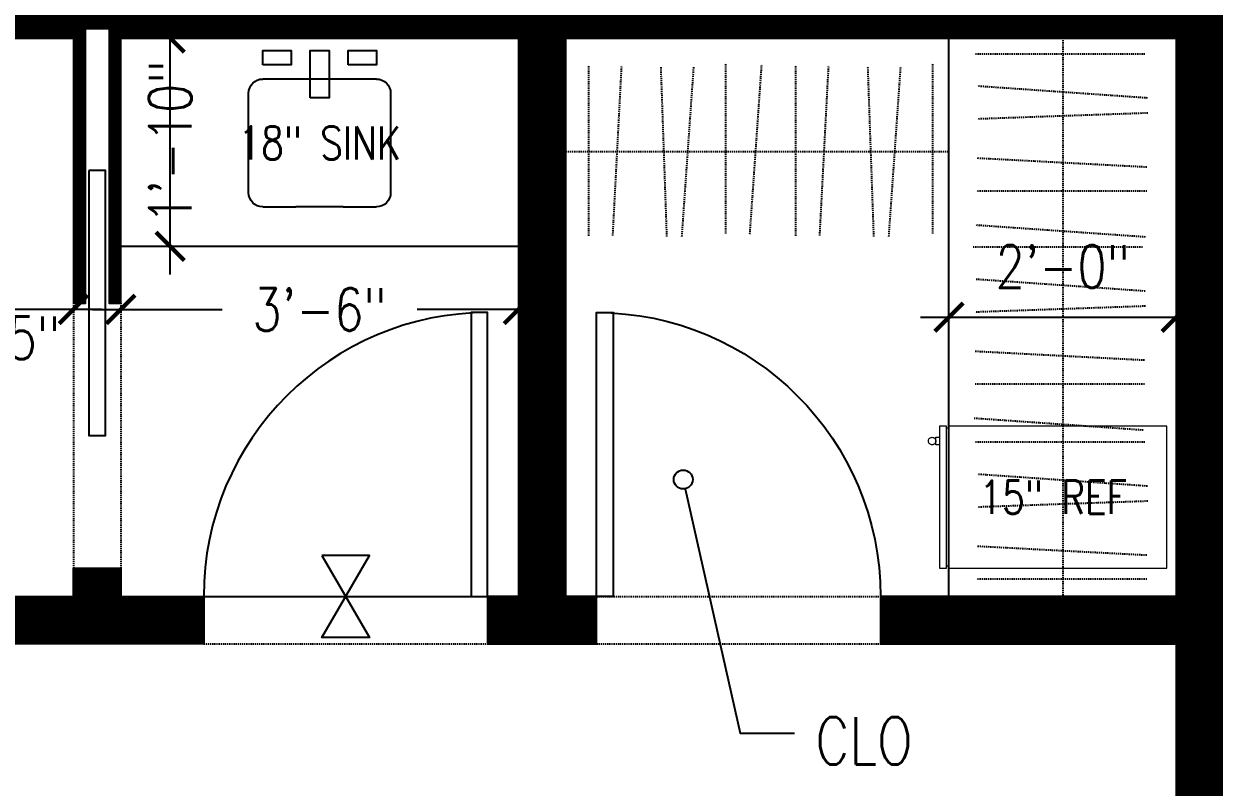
# Model space of a CAD drawing. Header units: inches. Extents: x -1 to 4116, y -71 to 1384.
# Drawn here: x 906.1 to 1031.8, y 493 to 573.6 of the extents above; entities that cross this region are included whole.
import ezdxf

# ---------------------------------------------------------------- set-up
doc = ezdxf.new("R2010")
doc.units = ezdxf.units.IN
doc.header["$MEASUREMENT"] = 0
doc.linetypes.add('HIDDEN2', pattern=[0.1875, 0.125, -0.0625])
doc.layers.get('DEFPOINTS').update_dxf_attribs({"color": 92, "lineweight": 15})
for name, color, linetype in [('A-ANNO', 3, 'Continuous'), ('A-ANNO-ROOMTAG-NEW', 2, 'Continuous'), ('A-APPL-NEWW', 1, 'Continuous'), ('A-CASE-NEW', 2, 'Continuous'), ('A-CASE-OVER', 1, 'HIDDEN2'), ('A-CLNG-HEAD', 1, 'HIDDEN2'), ('A-DIM-CONS', 2, 'Continuous'), ('A-DOOR-NEW', 2, 'Continuous'), ('A-FLOR-SILL', 8, 'Continuous'), ('A-PFIX', 2, 'Continuous'), ('A-WALL-HTCH-F', 252, 'Continuous'), ('A-WALL-NEW', 4, 'Continuous')]:
    doc.layers.add(name, color=color, linetype=linetype)
doc.styles.add('ccTXT', font='ROMANS.shx', dxfattribs={"width": 0.8})
doc.dimstyles.new('DIM48$0', dxfattribs={"dimscale": 48, "dimtxt": 0.09375, "dimasz": 0.0625, "dimexe": 0.0625, "dimexo": 0.0625, "dimgap": 0.0625, "dimtad": 0, "dimdec": 8, "dimrnd": 0.125, "dimzin": 3, "dimdsep": 46, "dimlunit": 4, "dimtxsty": 'ccTXT', "dimblk": 'ARCHTICK', "dimblk1": 'ARCHTICK', "dimblk2": 'ARCHTICK', "dimsah": 1, "dimcen": 0.09375, "dimdle": 0.0625, "dimclrd": 2, "dimclre": 1, "dimclrt": 256, "dimadec": 0, "dimazin": 0, "dimtfac": 0.6, "dimtdec": 4, "dimtix": 1, "dimtmove": 2, "dimatfit": 3, "dimldrblk": 'ARCHTICK', "dimfxl": 1, "dimtvp": 1, "dimfrac": 2, "dimtolj": 1, "dimtzin": 0, "dimarcsym": 0})

# ---------------------------------------------------------------- blocks, each defined once
blk = doc.blocks.new('*U95')
at = {"linetype": 'ByBlock'}
blk.add_lwpolyline([(0, 0), (0, 30), (-1.75, 30), (-1.75, 0)], close=True, dxfattribs=at)
blk.add_arc((0, 0), 30, 90, 180, dxfattribs=at)
blk = doc.blocks.new('*U103')
at = {"color": 0, "linetype": 'ByBlock'}
for points in [[(-6, -0.5), (-6, 1), (-3, 1), (-3, -0.5)], [(-1, -4), (-1, 1), (1, 1), (1, -4)], [(3, -0.5), (3, 1), (6, 1), (6, -0.5)]]:
    blk.add_lwpolyline(points, close=True, dxfattribs=at)
blk = doc.blocks.new('*U105')
at = {"color": 0}
for p, q in [((16.5, 7.5), (6, 7.5)), ((4.5, -2.5), (4.5, 2.5)), ((18, -2.5), (18, 2.5)), ((6, -7.5), (16.5, -7.5))]:
    blk.add_line(p, q, dxfattribs=at)
at = {"color": 0, "linetype": 'ByBlock'}
for p, q in [((4.5, 2.5), (4.5, 6)), ((18, 6), (18, 2.5)), ((4.5, -6), (4.5, -2.5)), ((18, -2.5), (18, -6))]:
    blk.add_line(p, q, dxfattribs=at)
for centre, start, end in [((6, 6), 90, 180), ((16.5, 6), 0, 90), ((6, -6), 180, 270), ((16.5, -6), 270, 0)]:
    blk.add_arc(centre, 1.5, start, end, dxfattribs=at)
blk = doc.blocks.new('*U106')
at = {"linetype": 'ByBlock'}
blk.add_lwpolyline([(0, 0), (-28, 0), (-28, -1.75), (0, -1.75)], close=True, dxfattribs=at)
blk = doc.blocks.new('*U283')
at = {"layer": 'A-FLOR-SILL'}
blk.add_line((-15, 0), (15, 0), dxfattribs=at)
blk.add_lwpolyline([(-2.51, 4.32), (2.51, -4.32), (-2.51, -4.32), (2.51, 4.32)], close=True, dxfattribs=at)
blk = doc.blocks.new('_ArchTick')
at = {"color": 0, "linetype": 'ByBlock', "const_width": 0.15}
blk.add_lwpolyline([(-0.5, -0.5), (0.5, 0.5)], dxfattribs=at)
blk = doc.blocks.new('*D492')
at = {"layer": 'A-DIM-CONS', "color": 1, "lineweight": -2, "transparency": 16777216}
blk.add_line((894.31, 569.12), (894.31, 540.44), dxfattribs=at)
at = {"layer": 'A-DIM-CONS', "color": 2, "lineweight": -2, "transparency": 16777216}
blk.add_line((914.31, 543.44), (891.31, 543.44), dxfattribs=at)
at = {"layer": 'DEFPOINTS', "color": 0, "transparency": 16777216}
for p in [(894.31, 572.12), (894.31, 543.44), (911.31, 543.44)]:
    blk.add_point(p, dxfattribs=at)
at = {"layer": 'A-DIM-CONS', "color": 2, "lineweight": -2, "transparency": 16777216, "xscale": 3, "yscale": 3, "zscale": 3, "rotation": 180}
blk.add_blockref('_ArchTick', (894.31, 543.44), dxfattribs=at)
at = {"layer": 'A-DIM-CONS', "color": 2, "lineweight": -2, "transparency": 16777216, "xscale": 3, "yscale": 3, "zscale": 3}
blk.add_blockref('_ArchTick', (911.31, 543.44), dxfattribs=at)
at = {"layer": 'A-DIM-CONS', "transparency": 16777216, "insert": (902.81, 540.44), "char_height": 4.5, "attachment_point": 5, "style": 'ccTXT'}
blk.add_mtext('\\A1;1\'-5"', dxfattribs=at)
blk = doc.blocks.new('*D516')
at = {"layer": 'A-DIM-CONS', "color": 2, "lineweight": -2, "transparency": 16777216}
blk.add_line((921.53, 547.12), (921.53, 575.12), dxfattribs=at)
at = {"layer": 'DEFPOINTS', "color": 0, "transparency": 16777216}
for p in [(921.53, 572.12), (921.53, 572.12), (921.53, 550.12)]:
    blk.add_point(p, dxfattribs=at)
at = {"layer": 'A-DIM-CONS', "color": 2, "lineweight": -2, "transparency": 16777216, "xscale": 3, "yscale": 3, "zscale": 3}
for p, rotation in [((921.53, 572.12), 90), ((921.53, 550.12), 270)]:
    blk.add_blockref('_ArchTick', p, dxfattribs=dict(at, rotation=rotation))
at = {"layer": 'A-DIM-CONS', "transparency": 16777216, "insert": (921.53, 561.12), "char_height": 4.5, "attachment_point": 5, "rotation": 90, "style": 'ccTXT'}
blk.add_mtext('\\A1;1\'-10"', dxfattribs=at)
blk = doc.blocks.new('*D517')
at = {"layer": 'A-DIM-CONS', "color": 2, "lineweight": -2, "transparency": 16777216}
for p, q in [((913.31, 543.44), (927.03, 543.44)), ((961.31, 543.44), (947.6, 543.44))]:
    blk.add_line(p, q, dxfattribs=at)
at = {"layer": 'A-DIM-CONS', "color": 1, "lineweight": -2, "transparency": 16777216}
blk.add_line((958.31, 543.19), (958.31, 540.44), dxfattribs=at)
at = {"layer": 'DEFPOINTS', "color": 0, "transparency": 16777216}
for p in [(958.31, 546.19), (916.31, 543.44), (958.31, 543.44)]:
    blk.add_point(p, dxfattribs=at)
at = {"layer": 'A-DIM-CONS', "color": 2, "lineweight": -2, "transparency": 16777216, "xscale": 3, "yscale": 3, "zscale": 3, "rotation": 180}
blk.add_blockref('_ArchTick', (916.31, 543.44), dxfattribs=at)
at = {"layer": 'A-DIM-CONS', "color": 2, "lineweight": -2, "transparency": 16777216, "xscale": 3, "yscale": 3, "zscale": 3}
blk.add_blockref('_ArchTick', (958.31, 543.44), dxfattribs=at)
at = {"layer": 'A-DIM-CONS', "transparency": 16777216, "insert": (937.31, 543.44), "char_height": 4.5, "attachment_point": 5, "style": 'ccTXT'}
blk.add_mtext('\\A1;3\'-6"', dxfattribs=at)
blk = doc.blocks.new('*D518')
at = {"layer": 'A-DIM-CONS', "color": 2, "lineweight": -2, "transparency": 16777216}
blk.add_line((1000.8, 542.62), (1030.81, 542.62), dxfattribs=at)
at = {"layer": 'A-DIM-CONS', "color": 1, "lineweight": -2, "transparency": 16777216}
blk.add_line((1003.8, 539.62), (1003.8, 539.62), dxfattribs=at)
at = {"layer": 'DEFPOINTS', "color": 0, "transparency": 16777216}
for p in [(1003.8, 542.62), (1027.81, 542.62), (1027.81, 542.62)]:
    blk.add_point(p, dxfattribs=at)
at = {"layer": 'A-DIM-CONS', "color": 2, "lineweight": -2, "transparency": 16777216, "xscale": 3, "yscale": 3, "zscale": 3, "rotation": 180}
blk.add_blockref('_ArchTick', (1003.8, 542.62), dxfattribs=at)
at = {"layer": 'A-DIM-CONS', "color": 2, "lineweight": -2, "transparency": 16777216, "xscale": 3, "yscale": 3, "zscale": 3}
blk.add_blockref('_ArchTick', (1027.81, 542.62), dxfattribs=at)
at = {"layer": 'A-DIM-CONS', "transparency": 16777216, "insert": (1015.81, 547.97), "char_height": 4.5, "attachment_point": 5, "style": 'ccTXT'}
blk.add_mtext('\\A1;2\'-0"', dxfattribs=at)

msp = doc.modelspace()

# ---------------------------------------------------------------- hatches: boundary and pattern name
at = {"layer": 'A-WALL-HTCH-F'}
h = msp.add_hatch(dxfattribs=at)
h.set_pattern_fill('ANSI31', color=256)
h.set_pattern_definition([(45, (344.39756, 69.81976), (-0.088388348, 0.088388348), [])])
h.paths.add_polyline_path([(868.06377117, 1221.86544828), (844.06377117, 1221.86544828), (844.06377117, 1197.86544828), (868.06377117, 1197.86544828)])
h.paths.add_polyline_path([(864.56377117, 1201.36544828), (847.56377117, 1201.36544828), (847.56377117, 1218.36544828), (864.56377117, 1218.36544828)], flags=16)
h.paths.add_polyline_path([(1028.06377117, 1221.86544828), (1004.06377117, 1221.86544828), (1004.06377117, 1197.86544828), (1028.06377117, 1197.86544828)])
h.paths.add_polyline_path([(1007.56377117, 1218.36544828), (1024.56377117, 1218.36544828), (1024.56377117, 1201.36544828), (1007.56377117, 1201.36544828)], flags=16)
h.paths.add_polyline_path([(1188.06377117, 1221.86544828), (1164.06377117, 1221.86544828), (1164.06377117, 1197.86544828), (1188.06377117, 1197.86544828)])
h.paths.add_polyline_path([(1167.56377117, 1218.36544828), (1184.56377117, 1218.36544828), (1184.56377117, 1201.36544828), (1167.56377117, 1201.36544828)], flags=16)
h.paths.add_polyline_path([(1044.06377117, 273.86544828), (1020.06377117, 273.86544828), (1020.06377117, 249.86544828), (1044.06377117, 249.86544828)])
h.paths.add_polyline_path([(1040.56377117, 253.36544828), (1023.56377117, 253.36544828), (1023.56377117, 270.36544828), (1040.56377117, 270.36544828)], flags=16)
h.paths.add_polyline_path([(1163.31377117, 273.86544828), (1152.06377117, 273.86544828), (1152.06377117, 249.86544828), (1163.31377117, 249.86544828), (1163.31377117, 253.36544828), (1155.56377117, 253.36544828), (1155.56377117, 270.36544828), (1163.31377117, 270.36544828)])
h.paths.add_polyline_path([(856.06377117, 326.11544828), (836.31377117, 326.11544828), (836.31377117, 350.07893897), (831.31377117, 350.07893897), (831.31377117, 321.11544828), (856.06377117, 321.11544828)])
h.paths.add_polyline_path([(908.06377117, 326.11544828), (904.06377117, 326.11544828), (904.06377117, 321.11544828), (908.06377117, 321.11544828)])
h.paths.add_polyline_path([(960.06377117, 326.11544828), (956.06377117, 326.11544828), (956.06377117, 321.11544828), (960.06377117, 321.11544828)])
h.paths.add_polyline_path([(836.31377117, 460.1519576), (831.31377117, 460.1519576), (831.31377117, 374.07893897), (836.31377117, 374.07893897)])
h.paths.add_polyline_path([(1212.56377117, 504.36544828), (1167.56377117, 504.36544828), (1167.56377117, 504.86544828), (1164.06377117, 504.86544828), (1164.06377117, 501.36544828), (1166.06377117, 501.36544828), (1166.06377117, 503.63852295), (1167.56377117, 503.63852295), (1167.56377117, 501.36544828), (1204.56377117, 501.36544828), (1204.56377117, 500.86544828), (1208.06377117, 500.86544828), (1208.06377117, 501.36544828), (1212.56377117, 501.36544828)], flags=17)
h.paths.add_polyline_path([(1212.56377117, 504.86544828), (1204.56377117, 504.86544828), (1186.06377117, 504.86544828), (1186.06377117, 504.36544828), (1212.56377117, 504.36544828)], flags=16)
edge = h.paths.add_edge_path(flags=17)
edge.add_line((1212.56488726, 505.11544828), (1186.06377117, 505.11544828))
edge.add_line((1186.06377117, 505.11544828), (1186.06377117, 504.86544828))
edge.add_line((1186.06377117, 504.86544828), (1204.56377117, 504.86544828))
edge.add_line((1204.56377117, 504.86544828), (1212.56377117, 504.86544828))
edge.add_arc((1240.56377117, 504.86544828), 28, 179.4884237428, 180, ccw=False)
h.paths.add_polyline_path([(1172.56377117, 681.86544828), (1167.56377117, 681.86544828), (1167.56377117, 704.36544828), (1172.56377117, 704.36544828)], flags=16)
h.paths.add_polyline_path([(1208.06377117, 500.86544828), (1204.56377117, 500.86544828), (1204.56377117, 500.11544828), (1208.06377117, 500.11544828)], flags=17)
h.paths.add_polyline_path([(1172.81377117, 495.86544828), (1172.06377117, 495.86544828), (1172.06377117, 486.86544828), (1172.81377117, 486.86544828)], flags=17)
h.paths.add_polyline_path([(1172.81377117, 500.11544828), (1204.56377117, 500.11544828), (1204.56377117, 500.86544828), (1172.06377117, 500.86544828), (1172.06377117, 495.86544828), (1172.81377117, 495.86544828)], flags=16)
h.paths.add_polyline_path([(1172.06377117, 486.86544828), (1167.56377117, 486.86544828), (1167.56377117, 478.86544828), (1172.06377117, 478.86544828)], flags=17)
h.paths.add_polyline_path([(1172.81377117, 486.86544828), (1172.06377117, 486.86544828), (1172.06377117, 482.86544828), (1172.81377117, 482.86544828)], flags=17)
h.paths.add_polyline_path([(1172.81377117, 482.86544828), (1172.06377117, 482.86544828), (1172.06377117, 478.86544828), (1172.81377117, 478.86544828)], flags=17)
h.paths.add_polyline_path([(1167.56377117, 501.36544828), (1166.06377117, 501.36544828), (1166.06377117, 478.86544828), (1167.56377117, 478.86544828)], flags=17)
h.paths.add_polyline_path([(1166.06377117, 486.86544828), (1164.06377117, 486.86544828), (1164.06377117, 478.86544828), (1166.06377117, 478.86544828)], flags=17)
h.paths.add_polyline_path([(1164.06377117, 504.36544828), (1163.31377117, 504.36544828), (1163.31377117, 478.86544828), (1164.06377117, 478.86544828)], flags=17)
h.paths.add_polyline_path([(1166.06377117, 495.86544828), (1164.06377117, 495.86544828), (1164.06377117, 486.86544828), (1166.06377117, 486.86544828)], flags=17)
h.paths.add_polyline_path([(1166.06377117, 501.36544828), (1164.06377117, 501.36544828), (1164.06377117, 495.86544828), (1166.06377117, 495.86544828)], flags=17)
h.paths.add_polyline_path([(1172.06377117, 500.86544828), (1204.56377117, 500.86544828), (1204.56377117, 501.36544828), (1167.56377117, 501.36544828), (1167.56377117, 495.86544828), (1172.06377117, 495.86544828)], flags=17)
h.paths.add_polyline_path([(1172.06377117, 495.86544828), (1167.56377117, 495.86544828), (1167.56377117, 486.86544828), (1172.06377117, 486.86544828)], flags=17)
h.paths.add_polyline_path([(1167.56377117, 503.63852295), (1166.06377117, 503.63852295), (1166.06377117, 501.36544828), (1167.56377117, 501.36544828)], flags=16)
h.paths.add_polyline_path([(1168.31377117, 554.11544828), (1190.31377117, 554.11544828), (1190.31377117, 580.36544828), (1185.31377117, 580.36544828), (1185.31377117, 559.11544828), (1163.31377117, 559.11544828), (1163.31377117, 506.36544828), (1164.06377117, 506.36544828), (1164.06377117, 504.86544828), (1175.06377117, 504.86544828), (1175.06377117, 505.11544828), (1168.31377117, 505.11544828)], flags=17)
h.paths.add_polyline_path([(1164.06377117, 504.86544828), (1164.06377117, 506.36544828), (1163.31377117, 506.36544828), (1163.31377117, 504.36544828), (1164.06377117, 504.36544828)], flags=17)
h.paths.add_polyline_path([(1175.06377117, 504.86544828), (1167.56377117, 504.86544828), (1167.56377117, 504.36544828), (1175.06377117, 504.36544828)], flags=16)
h.paths.add_polyline_path([(1186.06377117, 504.86544828), (1175.06377117, 504.86544828), (1175.06377117, 504.36544828), (1186.06377117, 504.36544828)], flags=16)
h.paths.add_polyline_path([(1186.06377117, 505.11544828), (1175.06377117, 505.11544828), (1175.06377117, 504.86544828), (1186.06377117, 504.86544828)], flags=16)
h.paths.add_polyline_path([(1168.31377117, 418.1169859), (1168.31377117, 444.36544828), (1172.81914228, 444.36544828), (1172.81914228, 423.11544828), (1209.06377117, 423.11544828), (1209.06377117, 418.1169859)])
h.paths.add_polyline_path([(1253.06914228, 423.1169859), (1241.06377117, 423.1169859), (1241.06377117, 418.11544828), (1253.06914228, 418.11544828)])
h.paths.add_polyline_path([(1244.31377117, 398.11544828), (1249.31377117, 398.11544828), (1249.31377117, 394.1169859), (1288.81377117, 394.1169859), (1288.81377117, 398.11544828), (1293.81913633, 398.11536314), (1293.82618755, 360.6163898), (1288.8191421, 360.6163898), (1288.8191421, 389.1169859), (1244.31377117, 389.1169859)])
h.paths.add_polyline_path([(1288.81914228, 436.11544828), (1288.81914228, 423.1169859), (1285.06914228, 423.1169859), (1285.06914228, 418.1169859), (1288.81377117, 418.1169859), (1288.81377117, 403.11544828), (1293.81914228, 403.11544816), (1293.81914109, 436.11544828)])
h.paths.add_polyline_path([(1288.81914228, 441.11544828), (1288.81914228, 445.61544828), (1293.81377117, 445.61544828), (1293.81377117, 441.11544828)])
h.paths.add_polyline_path([(1336.31377117, 441.11544828), (1368.31377117, 441.11544828), (1368.31377117, 436.11544828), (1365.81377117, 436.11544828), (1365.81377117, 398.11544828), (1357.31377117, 398.11544828), (1357.31377117, 403.11544828), (1360.81377117, 403.11544828), (1360.81377117, 436.11544828), (1336.31377117, 436.11544828)])
h.paths.add_polyline_path([(1168.31377099, 325.11792741), (1288.8191421, 325.11792741), (1288.8191421, 328.6163898), (1293.81795388, 328.61630476), (1293.81795388, 319.11792741), (1168.31377099, 319.11792741)])
h.paths.add_polyline_path([(1483.81377117, 460.36544828), (1488.81377117, 460.36544828), (1488.81377117, 470.61544828), (1483.81377117, 470.61544828)])
h.paths.add_polyline_path([(1483.81377117, 561.61544828), (1488.81377117, 561.61544828), (1488.81377117, 603.61544828), (1483.81377117, 603.61544828), (1483.81377117, 577.11544828), (1315.81377117, 577.11544828), (1315.81377117, 677.61544828), (1310.81377117, 677.61544828), (1310.81377117, 571.11544828), (1307.56377117, 571.11544828), (1307.56377117, 566.11544828), (1315.81377117, 566.11544828), (1315.81377117, 572.11544828), (1483.81377117, 572.11544828), (1483.81377117, 561.61544828), (1488.81377117, 561.61544828)])
h.paths.add_polyline_path([(1308.81377116, 682.61544828), (1308.81377116, 708.61544828), (1370.56377117, 708.61544828), (1370.56377117, 707.36544828), (1339.56377117, 707.36544828), (1339.56377117, 704.86544828), (1370.56377117, 704.86544828), (1370.56377117, 703.61544828), (1315.81377117, 703.61544828), (1315.81377117, 682.61544828), (1311.56377117, 682.61544828), (1311.56377117, 702.11544828), (1311.56377117, 682.61544828)])
h.paths.add_polyline_path([(1483.81377117, 734.36544828), (1483.81377117, 708.61544828), (1429.06377117, 708.61544828), (1429.06377117, 707.36544828), (1459.31377117, 707.36544828), (1459.31377117, 704.86544828), (1429.06377117, 704.86544828), (1429.06377117, 703.61544828), (1483.81377117, 703.61544828), (1483.81377117, 681.86544828), (1488.81377117, 681.86544828), (1488.81377117, 734.36544828)])
h.paths.add_polyline_path([(1483.81377117, 830.36544828), (1483.81377117, 782.36544828), (1488.81377117, 782.36544828), (1488.81377117, 811.61544828), (1506.81377117, 811.61544828), (1506.81377117, 897.11544828), (1488.81377117, 897.11544828), (1488.81377117, 926.36544828), (1483.81377117, 926.36544828), (1483.81377117, 878.36544828), (1488.06377117, 878.36544828), (1488.06377117, 892.86544828), (1502.56377117, 892.86544828), (1502.56377117, 815.86544828), (1488.06377117, 815.86544828), (1488.06377117, 830.36544828)])
h.paths.add_polyline_path([(1398.06377117, 1001.61544828), (1398.06377117, 1006.61544828), (1488.81377117, 1006.61544828), (1488.81377117, 974.36544828), (1483.81377117, 974.36544828), (1483.81377117, 1001.61544828), (1414.06377117, 1001.61544828)])
h.paths.add_polyline_path([(1172.06377117, 1006.61544828), (1254.06377117, 1006.61544828), (1254.06377117, 1001.61544828), (1172.06377117, 1001.61544828)])
h.paths.add_polyline_path([(1012.06377117, 1006.61544828), (1028.06377117, 1006.61544828), (1028.06377117, 1001.61544828), (1012.06377117, 1001.61544828)])
h.paths.add_polyline_path([(868.06377117, 1006.61544828), (868.06377117, 1001.61544828), (836.31377117, 1001.61544828), (836.31377117, 915.86544828), (831.31377117, 915.86544828), (831.31377117, 1006.61544828)])
h.paths.add_polyline_path([(831.31377117, 879.86544828), (836.31377117, 879.86544828), (836.31377117, 804.36544828), (831.31377117, 804.36544828)])
h.paths.add_polyline_path([(831.31377117, 768.36544828), (831.31377117, 671.36544828), (836.31377117, 671.36544828), (836.31377117, 677.61544828), (867.56377117, 677.61544828), (867.56377117, 678.86544828), (835.31377117, 678.86544828), (835.31377117, 681.36544828), (867.56377117, 681.36544828), (867.56377117, 682.61544828), (836.31377117, 682.61544828), (836.31377117, 768.36544828)])
h.paths.add_polyline_path([(899.56377117, 682.61544828), (976.06377117, 682.61544828), (976.06377117, 677.61544828), (976.31377117, 677.61544828), (976.31377117, 647.36544828), (971.31377117, 647.36544828), (971.31377117, 677.61544828), (899.56377117, 677.61544828)])
h.paths.add_polyline_path([(1027.81377117, 508.11544828), (1027.81377117, 443.11544828), (1032.81377117, 443.11544828), (1032.81377117, 669.11544828), (1038.81377117, 669.11544828), (1038.81377117, 677.61544828), (1034.56377117, 677.61544828), (1034.56377117, 673.36544828), (1032.06377117, 673.36544828), (1032.06377117, 677.61544828), (1027.81377117, 677.61544828), (1027.81377117, 577.11544828), (976.31377117, 577.11544828), (976.31377117, 605.36544828), (971.31377117, 605.36544828), (971.31377117, 577.11544828), (836.31377117, 577.11544828), (836.31377117, 639.36544828), (831.31377117, 639.36544828), (831.31377117, 560.61544828), (836.31377117, 560.61544828), (836.31377117, 572.11544828), (911.31377117, 572.11544828), (911.31377117, 544.11544828), (912.56377117, 544.11544828), (912.56377117, 573.11544828), (915.06377117, 573.11544828), (915.06377117, 544.11544828), (916.31377117, 544.11544828), (916.31377117, 572.11544828), (958.31377117, 572.11544828), (958.31377117, 513.11544828), (955.06377117, 513.11544828), (955.06377117, 508.11544828), (966.56377117, 508.11544828), (966.56377117, 513.11544828), (963.31377117, 513.11544828), (963.31377117, 572.11544828), (1027.81377117, 572.11544828), (1027.81377117, 513.11544828), (996.56377117, 513.11544828), (996.56377117, 508.11544828)])
h.paths.add_polyline_path([(916.31377117, 513.11544828), (925.06377117, 513.11544828), (925.06377117, 508.11544828), (836.31377117, 508.11544828), (836.31377117, 484.1519576), (831.31377117, 484.1519576), (831.31377117, 524.61544828), (836.31377117, 524.61544828), (836.31377117, 513.11544828), (911.31377117, 513.11544828), (911.31377117, 516.11544828), (916.31377117, 516.11544828)], flags=17)
h.paths.add_polyline_path([(1027.81377117, 326.11544828), (1027.81377117, 345.86544828), (1032.81377117, 345.86544828), (1032.81377117, 350.11544828), (1074.06377117, 350.11544828), (1074.06377117, 345.11544828), (1032.81377117, 345.11544828), (1032.81377117, 321.11544828), (1008.06377117, 321.11544828), (1008.06377117, 326.11544828)])
h.paths.add_polyline_path([(1122.06377117, 350.11544828), (1163.31377117, 350.11544828), (1163.31377117, 345.11544828), (1122.06377117, 345.11544828)])
h.paths.add_polyline_path([(1032.81377117, 682.61544828), (1032.81377117, 708.61544828), (1019.31377117, 708.61544828), (1019.31377117, 682.61544828), (1023.56377117, 682.61544828), (1023.56377117, 703.61544828), (1028.56377117, 703.61544828), (1028.56377117, 682.61544828)])
h.paths.add_polyline_path([(1027.81377119, 383.11544828), (1032.81377117, 383.11544828), (1032.81377117, 353.36544828), (1027.81377119, 353.36544828)])
h.paths.add_polyline_path([(1164.06377117, 673.36544828), (1161.56377117, 673.36544828), (1161.56377117, 678.36544828), (1164.06377117, 678.36544828)], flags=16)
edge = h.paths.add_edge_path()
edge.add_line((1293.81377117, 505.11544828), (1272.81377117, 505.11544828))
edge.add_line((1272.81377117, 505.11544828), (1272.81377117, 511.61544828))
edge.add_line((1272.81377117, 511.61544828), (1267.81377117, 511.61544828))
edge.add_line((1267.81377117, 511.61544828), (1267.81377117, 505.11544828))
edge.add_line((1267.81377117, 505.11544828), (1244.31377117, 505.11544828))
edge.add_line((1244.31377117, 505.11544828), (1244.31377117, 566.11544828))
edge.add_line((1244.31377117, 566.11544828), (1267.81377117, 566.11544828))
edge.add_line((1267.81377117, 566.11544828), (1267.81377117, 559.61544828))
edge.add_line((1267.81377117, 559.61544828), (1272.81377117, 559.61544828))
edge.add_line((1272.81377117, 559.61544828), (1272.81377117, 566.11544828))
edge.add_line((1272.81377117, 566.11544828), (1277.56377117, 566.11544828))
edge.add_line((1277.56377117, 566.11544828), (1277.56377117, 571.11544828))
edge.add_line((1277.56377117, 571.11544828), (1244.31377117, 571.11544828))
edge.add_line((1244.31377117, 571.11544828), (1244.31377117, 677.61544828))
edge.add_line((1244.31377117, 677.61544828), (1243.06377117, 677.61544828))
edge.add_line((1243.06377117, 677.61544828), (1243.06377117, 682.61544828))
edge.add_line((1243.06377117, 682.61544828), (1176.81377117, 682.61544828))
edge.add_line((1176.81377117, 682.61544828), (1176.81377117, 708.61544828))
edge.add_line((1176.81377117, 708.61544828), (1163.31377117, 708.61544828))
edge.add_line((1163.31377117, 708.61544828), (1163.31377117, 682.61544828))
edge.add_line((1163.31377117, 682.61544828), (1157.31377117, 682.61544828))
edge.add_line((1157.31377117, 682.61544828), (1157.31377117, 669.11544828))
edge.add_line((1157.31377117, 669.11544828), (1163.31377117, 669.11544828))
edge.add_line((1163.31377117, 669.11544828), (1163.31377117, 665.86544828))
edge.add_line((1163.31377117, 665.86544828), (1168.31377117, 665.86544828))
edge.add_line((1168.31377117, 665.86544828), (1168.31377117, 677.61544828))
edge.add_line((1168.31377117, 677.61544828), (1239.31377117, 677.61544828))
edge.add_line((1239.31377117, 677.61544828), (1239.31377117, 618.61544828))
edge.add_line((1239.31377117, 618.61544828), (1190.31377117, 618.61544828))
edge.add_line((1190.31377117, 618.61544828), (1190.31377117, 628.61544828))
edge.add_line((1190.31377117, 628.61544828), (1168.31377117, 628.61544828))
edge.add_line((1168.31377117, 628.61544828), (1168.31377117, 635.86544828))
edge.add_line((1168.31377117, 635.86544828), (1163.31377117, 635.86544828))
edge.add_line((1163.31377117, 635.86544828), (1163.31377117, 623.61544828))
edge.add_line((1163.31377117, 623.61544828), (1185.31377117, 623.61544828))
edge.add_line((1185.31377117, 623.61544828), (1185.31377117, 610.36544828))
edge.add_line((1185.31377117, 610.36544828), (1190.31377117, 610.36544828))
edge.add_line((1190.31377117, 610.36544828), (1190.31377117, 613.61544828))
edge.add_line((1190.31377117, 613.61544828), (1239.31377117, 613.61544828))
edge.add_line((1239.31377117, 613.61544828), (1239.31377117, 505.11544828))
edge.add_line((1239.31377117, 505.11544828), (1212.56488726, 505.11544828))
edge.add_arc((1240.56377117, 504.86544828), 28.00000001, 179.4884237429, 179.9999999999)
edge.add_line((1212.56377117, 504.86544828), (1212.56377117, 501.36544828))
edge.add_line((1212.56377117, 501.36544828), (1208.06377117, 501.36544828))
edge.add_line((1208.06377117, 501.36544828), (1208.06377117, 500.11544828))
edge.add_line((1208.06377117, 500.11544828), (1288.81377117, 500.11544828))
edge.add_line((1288.81377117, 500.11544828), (1288.81377117, 477.61544828))
edge.add_line((1288.81377117, 477.61544828), (1293.81377117, 477.61544828))
edge.add_line((1293.81377117, 477.61544828), (1293.81377117, 505.11544828))

# ---------------------------------------------------------------- linework, layer by layer
at = {"layer": 'A-ANNO-ROOMTAG-NEW', "elevation": 0.27330226}
msp.add_lwpolyline([(975.94293566, 524.49965778), (981.7502509, 498.67112085), (987.48442483, 498.67112085)], dxfattribs=at)
at = {"layer": 'A-ANNO-ROOMTAG-NEW'}
msp.add_circle((975.72357108, 525.47530074, 0.27330226), 1, dxfattribs=at)
at = {"layer": 'A-APPL-NEWW', "linetype": 'Continuous', "lineweight": 20}
for p, q in [((1002.79802313, 531.11738881, 0.27330226), (1002.79802313, 516.11738881, 0.27330226)), ((1003.54605463, 531.11738881, 0.27330226), (1002.79802313, 531.11738881, 0.27330226)), ((1003.54605463, 516.11738881, 0.27330226), (1003.54605463, 531.11738881, 0.27330226)), ((1003.54605463, 530.92053841, 0.27330226), (1003.74290502, 530.92053841, 0.27330226)), ((1026.81377117, 531.11738881, 0.27330226), (1003.74290502, 531.11738881, 0.27330226)), ((1003.74290502, 531.11738881, 0.27330226), (1003.74290502, 516.11738881, 0.27330226)), ((1026.81377117, 516.11738881, 0.27330226), (1026.81377117, 531.11738881, 0.27330226)), ((1001.61692077, 529.54258566, 0.27330226), (1001.62290197, 529.61095108, 0.27330226)), ((1001.62290197, 529.47422023, 0.27330226), (1001.61692077, 529.54258566, 0.27330226)), ((1001.62290197, 529.61095108, 0.27330226), (1001.64066383, 529.67723926, 0.27330226)), ((1001.64066383, 529.40793206, 0.27330226), (1001.62290197, 529.47422023, 0.27330226)), ((1001.64066383, 529.67723926, 0.27330226), (1001.66966668, 529.73943605, 0.27330226)), ((1001.66966668, 529.34573526, 0.27330226), (1001.64066383, 529.40793206, 0.27330226)), ((1001.66966668, 529.73943605, 0.27330226), (1001.70902926, 529.79565165, 0.27330226)), ((1001.70902926, 529.79565165, 0.27330226), (1001.75755557, 529.84417796, 0.27330226)), ((1001.75755557, 529.84417796, 0.27330226), (1001.81377117, 529.88354054, 0.27330226)), ((1001.81377117, 529.88354054, 0.27330226), (1001.87596796, 529.91254338, 0.27330226)), ((1001.87596796, 529.91254338, 0.27330226), (1001.94225613, 529.93030525, 0.27330226)), ((1001.94225613, 529.93030525, 0.27330226), (1002.01062156, 529.93628645, 0.27330226)), ((1002.01062156, 529.93628645, 0.27330226), (1002.07898698, 529.93030525, 0.27330226)), ((1002.07898698, 529.93030525, 0.27330226), (1002.14527516, 529.91254338, 0.27330226)), ((1002.14527516, 529.91254338, 0.27330226), (1002.20747195, 529.88354054, 0.27330226)), ((1002.20747195, 529.88354054, 0.27330226), (1002.26368755, 529.84417796, 0.27330226)), ((1002.26368755, 529.84417796, 0.27330226), (1002.31221386, 529.79565165, 0.27330226)), ((1002.31221386, 529.79565165, 0.27330226), (1002.35157644, 529.73943605, 0.27330226)), ((1002.35157644, 529.73943605, 0.27330226), (1002.38057928, 529.67723926, 0.27330226)), ((1002.38057928, 529.40793206, 0.27330226), (1002.35157644, 529.34573526, 0.27330226)), ((1002.38057928, 529.67723926, 0.27330226), (1002.39834115, 529.61095108, 0.27330226)), ((1002.39834115, 529.47422023, 0.27330226), (1002.38057928, 529.40793206, 0.27330226)), ((1002.39834115, 529.61095108, 0.27330226), (1002.40432235, 529.54258566, 0.27330226)), ((1002.40432235, 529.54258566, 0.27330226), (1002.39834115, 529.47422023, 0.27330226)), ((1002.40432235, 529.14888487, 0.27330226), (1002.40432235, 529.93628645, 0.27330226)), ((1002.40432235, 529.93628645, 0.27330226), (1002.79802313, 529.93628645, 0.27330226)), ((1001.70902926, 529.28951967, 0.27330226), (1001.66966668, 529.34573526, 0.27330226)), ((1001.75755557, 529.24099336, 0.27330226), (1001.70902926, 529.28951967, 0.27330226)), ((1001.81377117, 529.20163078, 0.27330226), (1001.75755557, 529.24099336, 0.27330226)), ((1001.87596796, 529.17262793, 0.27330226), (1001.81377117, 529.20163078, 0.27330226)), ((1001.94225613, 529.15486607, 0.27330226), (1001.87596796, 529.17262793, 0.27330226)), ((1002.01062156, 529.14888487, 0.27330226), (1001.94225613, 529.15486607, 0.27330226)), ((1002.07898698, 529.15486607, 0.27330226), (1002.01062156, 529.14888487, 0.27330226)), ((1002.14527516, 529.17262793, 0.27330226), (1002.07898698, 529.15486607, 0.27330226)), ((1002.20747195, 529.20163078, 0.27330226), (1002.14527516, 529.17262793, 0.27330226)), ((1002.26368755, 529.24099336, 0.27330226), (1002.20747195, 529.20163078, 0.27330226)), ((1002.31221386, 529.28951967, 0.27330226), (1002.26368755, 529.24099336, 0.27330226)), ((1002.35157644, 529.34573526, 0.27330226), (1002.31221386, 529.28951967, 0.27330226)), ((1002.79802313, 529.14888487, 0.27330226), (1002.40432235, 529.14888487, 0.27330226)), ((1002.79802313, 516.11738881, 0.27330226), (1003.54605463, 516.11738881, 0.27330226)), ((1003.74290502, 516.3142392, 0.27330226), (1003.54605463, 516.3142392, 0.27330226)), ((1003.74290502, 516.11738881, 0.27330226), (1026.81377117, 516.11738881, 0.27330226))]:
    msp.add_line(p, q, dxfattribs=at)
at = {"layer": 'A-CASE-NEW'}
for p, q in [((1003.79704461, 513.11635305, 0.27330226), (1003.79704461, 572.11840447, 0.27330226)), ((916.31377117, 550.11544828, 0.27330226), (958.31377117, 550.11544828, 0.27330226))]:
    msp.add_line(p, q, dxfattribs=at)
at = {"layer": 'A-CASE-OVER'}
for p, q in [((1015.81377117, 572.11544828, 0.27330226), (1015.81377117, 513.1173888, 0.27330226)), ((1024.48382234, 570.40885189, 0.27330226), (1006.48382234, 570.40885189, 0.27330226)), ((965.76032086, 551.22966347, 0.27330226), (965.76032086, 569.22966347, 0.27330226)), ((968.28929725, 551.24199766, 0.27330226), (969.23134446, 569.21732929, 0.27330226)), ((974.0039851, 551.13402162, 0.27330226), (973.37579416, 569.1230565, 0.27330226)), ((975.59105776, 551.16279679, 0.27330226), (976.84667429, 569.1189497, 0.27330226)), ((980.22880307, 551.44835329, 0.27330226), (980.22880307, 569.44835329, 0.27330226)), ((982.76882559, 551.38148661, 0.27330226), (984.02444211, 569.33763952, 0.27330226)), ((987.621966, 551.22966347, 0.27330226), (987.621966, 569.22966347, 0.27330226)), ((990.15094239, 551.24199766, 0.27330226), (991.09298961, 569.21732929, 0.27330226)), ((995.86563025, 551.13402162, 0.27330226), (995.23743931, 569.1230565, 0.27330226)), ((997.45270291, 551.16279679, 0.27330226), (998.70831943, 569.1189497, 0.27330226)), ((1002.09044822, 551.44835329, 0.27330226), (1002.09044822, 569.44835329, 0.27330226)), ((1024.76937884, 565.77110658, 0.27330226), (1006.81322593, 567.02672311, 0.27330226)), ((1024.79815402, 564.18403392, 0.27330226), (1006.80911913, 563.55584298, 0.27330226)), ((963.31377117, 560.11840447, 0.27330226), (1003.79704461, 560.11840447, 0.27330226)), ((1024.69017797, 558.46934607, 0.27330226), (1006.71484635, 559.41139328, 0.27330226)), ((1024.70251216, 555.94036968, 0.27330226), (1006.70251216, 555.94036968, 0.27330226)), ((1024.55068902, 551.08722926, 0.27330226), (1006.59453611, 552.34284579, 0.27330226)), ((1024.24266374, 550.00844114, 0.27330226), (1006.24266374, 550.00844114, 0.27330226)), ((1024.52822024, 545.37069583, 0.27330226), (1006.57206734, 546.62631235, 0.27330226)), ((1024.55699542, 543.78362317, 0.27330226), (1006.56796053, 543.15543223, 0.27330226)), ((1024.44901937, 538.06893531, 0.27330226), (1006.47368775, 539.01098253, 0.27330226)), ((1024.46135356, 535.53995892, 0.27330226), (1006.46135356, 535.53995892, 0.27330226)), ((1024.30953042, 530.68681851, 0.27330226), (1006.35337752, 531.94243503, 0.27330226)), ((1024.48382234, 529.41079242, 0.27330226), (1006.48382234, 529.41079242, 0.27330226)), ((1024.76937884, 524.77304711, 0.27330226), (1006.81322593, 526.02866363, 0.27330226)), ((1024.79815402, 523.18597445, 0.27330226), (1006.80911913, 522.55778351, 0.27330226)), ((1024.69017797, 517.47128659, 0.27330226), (1006.71484635, 518.41333381, 0.27330226)), ((1024.70251216, 514.9423102, 0.27330226), (1006.70251216, 514.9423102, 0.27330226))]:
    msp.add_line(p, q, dxfattribs=at)
at = {"layer": 'A-CLNG-HEAD'}
for p, q in [((911.31377117, 544.11544828, 0.27330226), (911.31377117, 516.11544828, 0.27330226)), ((916.31377117, 544.11544828, 0.27330226), (916.31377117, 516.11544828, 0.27330226)), ((925.06377117, 513.11544828, 0.27330226), (955.06377117, 513.11544828, 0.27330226)), ((966.56377117, 513.11544828, 0.27330226), (996.56377117, 513.11544828, 0.27330226)), ((925.06377117, 508.11544828, 0.27330226), (955.06377117, 508.11544828, 0.27330226)), ((966.56377117, 508.11544828, 0.27330226), (996.56377117, 508.11544828, 0.27330226))]:
    msp.add_line(p, q, dxfattribs=at)
at = {"layer": 'A-WALL-NEW', "elevation": 0.27330226}
msp.add_lwpolyline([(836.31377117, 572.11544828), (911.31377117, 572.11544828), (911.31377117, 544.11544828), (912.56377117, 544.11544828), (912.56377117, 573.11544828), (915.06377117, 573.11544828), (915.06377117, 544.11544828), (916.31377117, 544.11544828), (916.31377117, 572.11544828), (958.31377117, 572.11544828), (958.31377117, 513.11544828), (955.06377117, 513.11544828), (955.06377117, 508.11544828), (966.56377117, 508.11544828), (966.56377117, 513.11544828), (963.31377117, 513.11544828), (963.31377117, 572.11544828), (1027.81377117, 572.11544828), (1027.81377117, 513.11544828), (996.56377117, 513.11544828), (996.56377117, 508.11544828), (1027.81377117, 508.11544828), (1027.81377117, 443.11544828)], dxfattribs=at)
msp.add_lwpolyline([(916.31377117, 513.11544828), (925.06377117, 513.11544828), (925.06377117, 508.11544828), (836.31377117, 508.11544828), (836.31377117, 484.1519576), (831.31377117, 484.1519576), (831.31377117, 524.61544828), (836.31377117, 524.61544828), (836.31377117, 513.11544828), (911.31377117, 513.11544828), (911.31377117, 516.11544828), (916.31377117, 516.11544828)], close=True, dxfattribs=at)

# ---------------------------------------------------------------- block references
at = {"layer": 'A-DOOR-NEW', "rotation": 90}
msp.add_blockref('*U106', (912.93877117, 558.11544828, 0.27330226), dxfattribs=at)
at = {"layer": 'A-DOOR-NEW'}
msp.add_blockref('*U95', (955.06377117, 513.11544828, 0.27330226), dxfattribs=at)
at = {"layer": 'A-DOOR-NEW', "xscale": -1}
msp.add_blockref('*U95', (966.56377117, 513.11544828, 0.27330226), dxfattribs=at)
at = {"layer": 'A-FLOR-SILL'}
msp.add_blockref('*U283', (940.06377117, 513.11544828, 0.27330226), dxfattribs=at)
at = {"layer": 'A-PFIX'}
msp.add_blockref('*U103', (937.31377117, 569.78211495, 0.27330226), dxfattribs=at)
at = {"layer": 'A-PFIX', "xscale": -1, "rotation": 90}
msp.add_blockref('*U105', (937.31377117, 572.28211495, 0.27330226), dxfattribs=at)

# ---------------------------------------------------------------- texts
at = {"layer": 'A-ANNO', "insert": (937.31377117, 561.03211495, 0.27330226), "char_height": 3.5, "attachment_point": 5, "style": 'ccTXT'}
msp.add_mtext_dynamic_manual_height_columns('18" SINK', width=18.0362940567, gutter_width=30, heights=[0], dxfattribs=at)
at = {"layer": 'A-ANNO', "insert": (1014.81377117, 523.61738881, 0.27330226), "char_height": 3.5, "width": 18.4143377797, "attachment_point": 5, "style": 'ccTXT'}
msp.add_mtext('15" REF', dxfattribs=at)
at = {"layer": 'A-ANNO-ROOMTAG-NEW', "insert": (994.82118151, 497.88068378, 0.27330226), "char_height": 5, "width": 59.6256749842, "attachment_point": 5, "style": 'ccTXT'}
msp.add_mtext('CLO', dxfattribs=at)

# ---------------------------------------------------------------- dimensions: what is measured, and where the dimension line sits
at = {"layer": 'A-DIM-CONS'}
dim = msp.add_linear_dim(base=(921.5261196494, 572.1154482844, 0.2733022636), p1=(921.5261196494, 550.1154482844, 0.2733022636), p2=(921.5261196494, 572.1154482844, 0.2733022636), angle=90, dimstyle='DIM48$0', dxfattribs=at)
dim.commit()
dim.dimension.update_dxf_attribs({"geometry": '*D516', "text_midpoint": (921.5261196494, 561.1154482844, 0.2733022636), "dimtype": 160})
for base, p1, p2, picture, middle in [((894.3137711654, 543.4364783724, 0.2733022636), (911.3137711654, 543.4364783724, 0.2733022636), (894.3137711654, 572.1154482844, 0.2733022636), '*D492', (902.8137711654, 540.4364783724, 0.2733022636)), ((958.3137711654, 543.4364783724, 0.2733022636), (916.3137711654, 543.4364783724, 0.2733022636), (958.3137711654, 546.1946349467, 0.2733022636), '*D517', (937.3137711654, 543.4364783724, 0.2733022636))]:
    dim = msp.add_linear_dim(base=base, p1=p1, p2=p2, dimstyle='DIM48$0', dxfattribs=at)
    dim.commit()
    dim.dimension.update_dxf_attribs({"geometry": picture, "text_midpoint": middle, "dimtype": 160})
dim = msp.add_linear_dim(base=(1027.8137711654, 542.6154482844, 0.2733022636), p1=(1003.7970446075, 542.6173787607, 0.2733022636), p2=(1027.8137711654, 542.6154482844, 0.2733022636), dimstyle='DIM48$0', dxfattribs=at)
dim.commit()
dim.dimension.update_dxf_attribs({"geometry": '*D518', "text_midpoint": (1015.8054078864, 547.9725911415, 0.2733022636)})

doc.saveas('drawing.dxf')
